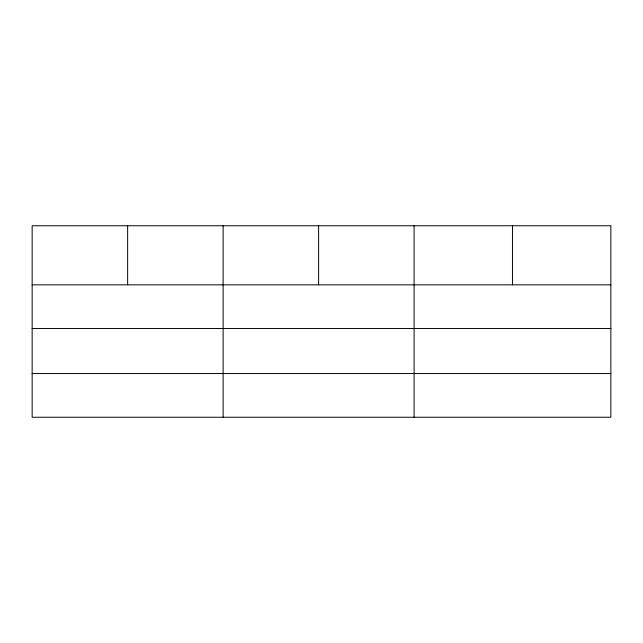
<?xml version="1.0" encoding="UTF-8"?>
<svg xmlns="http://www.w3.org/2000/svg" width="643" height="643" viewBox="0 0 643 643"><rect width="100%" height="100%" fill="white"/><g stroke="black" fill="none" stroke-linecap="round" stroke-linejoin="round"><path stroke-width="0.96" d="M610.85 328.533L610.85 225.749L32.15 225.749L32.15 417.251L610.85 417.251L610.85 328.533L32.15 328.533M32.15 284.833L610.85 284.833M32.15 373.551L610.85 373.551M512.471 225.749L512.471 284.833M414.092 225.749L414.092 417.251M318.606 225.749L318.606 284.833M223.121 225.749L223.121 417.251M127.636 225.749L127.636 284.833"/></g></svg>
